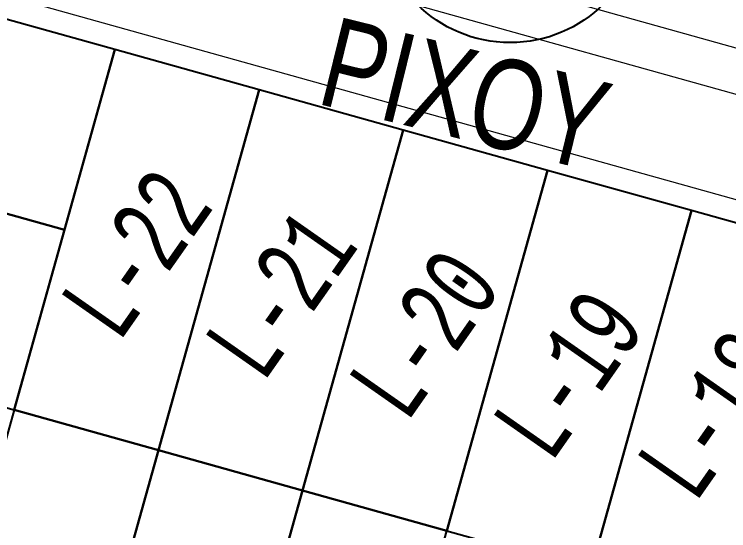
# Model space of a CAD drawing. Header units: millimetres. Extents: x 474016 to 477875, y 2288607 to 2292200.
# Drawn here: x 474517.62 to 474565.35, y 2289114.77 to 2289149.28 of the extents above; entities that cross this region are included whole.
import ezdxf
from ezdxf.enums import TextEntityAlignment as Align

# ---------------------------------------------------------------- set-up
doc = ezdxf.new("R2010")
doc.units = ezdxf.units.MM
doc.header["$LTSCALE"] = 50
for name, color, linetype, lineweight in [('BANQUETA', 251, 'Continuous', 5), ('JARDINES', 98, 'Continuous', 13), ('vialidad', 5, 'Continuous', 13)]:
    doc.layers.add(name, color=color, linetype=linetype, lineweight=lineweight)
doc.layers.add('CVL_LOTIF', color=1, linetype='Continuous')
doc.layers.add('MZ Y LT', color=7, linetype='Continuous', lineweight=13, true_color=0x0d2bf2)
doc.styles.add('MONOTXT4', font='MONOTXT4.shx', dxfattribs={"width": 0.55})
doc.styles.get("Standard").update_dxf_attribs({"font": 'arial.ttf'})

msp = doc.modelspace()

# ---------------------------------------------------------------- linework, layer by layer
at = {"color": 3}
msp.add_circle((474550.746, 2289156.197), 8.813, dxfattribs=at)
at = {"layer": 'BANQUETA'}
msp.add_lwpolyline([(474621.06, 2289121.456), (474500.671, 2289155.091, 0.414214), (474498.206, 2289153.703), (474485.021, 2289106.511, 0.414214), (474486.409, 2289104.046), (474606.799, 2289070.41)], format="xyb", dxfattribs=at)
at = {"layer": 'CVL_LOTIF'}
for points in [[(474524.345, 2289146.92), (474500.267, 2289153.647), (474496.904, 2289141.608), (474520.982, 2289134.881)], [(474533.976, 2289144.229), (474524.345, 2289146.92), (474517.618, 2289122.842), (474527.249, 2289120.151)], [(474543.607, 2289141.538), (474533.976, 2289144.229), (474527.249, 2289120.151), (474536.88, 2289117.46)], [(474520.982, 2289134.881), (474496.904, 2289141.608), (474493.54, 2289129.569), (474517.618, 2289122.842)], [(474553.239, 2289138.847), (474543.607, 2289141.538), (474536.88, 2289117.46), (474546.511, 2289114.769)], [(474562.87, 2289136.156), (474553.239, 2289138.847), (474546.511, 2289114.769), (474556.143, 2289112.078)], [(474572.501, 2289133.465), (474562.87, 2289136.156), (474556.143, 2289112.078), (474565.774, 2289109.387)], [(474527.249, 2289120.151), (474517.618, 2289122.842), (474514.254, 2289110.803), (474510.891, 2289098.764), (474520.522, 2289096.073)], [(474536.88, 2289117.46), (474527.249, 2289120.151), (474520.522, 2289096.073), (474530.153, 2289093.382)], [(474546.511, 2289114.769), (474536.88, 2289117.46), (474530.153, 2289093.382), (474539.784, 2289090.691)]]:
    msp.add_lwpolyline(points, close=True, dxfattribs=at)
at = {"layer": 'JARDINES'}
msp.add_lwpolyline([(474611.092, 2289134.393, -0.388075), (474610.285, 2289131.504), (474501.453, 2289161.911, -0.386646), (474502.26, 2289164.8)], format="xyb", close=True, dxfattribs=at)

# ---------------------------------------------------------------- texts
at = {"layer": 'MZ Y LT', "lineweight": 13, "style": 'MONOTXT4', "width": 0.65}
for s, p in [('L-22', (474525.737, 2289133.321)), ('L-21', (474535.369, 2289130.63)), ('L-20', (474545, 2289127.94)), ('L-19', (474554.631, 2289125.249)), ('L-18', (474564.262, 2289122.558))]:
    msp.add_text(s, height=5, rotation=55, dxfattribs=at).set_placement(p, align=Align.MIDDLE)
at = {"layer": 'vialidad', "color": 5, "width": 0.75}
msp.add_text('PIXOY', height=6, rotation=346.1813, dxfattribs=at).set_placement((474547.735, 2289143.958), align=Align.MIDDLE)

doc.saveas('drawing.dxf')
